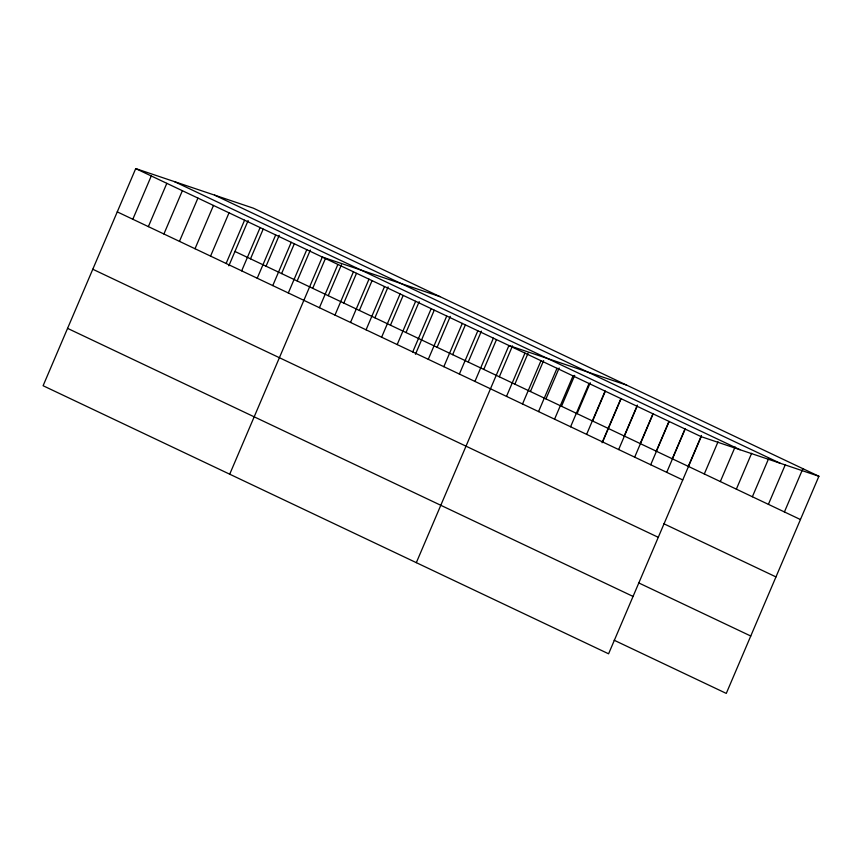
<?xml version="1.0" encoding="UTF-8"?>
<svg xmlns="http://www.w3.org/2000/svg" width="862" height="862" viewBox="0 0 862 862"><rect width="100%" height="100%" fill="white"/><g stroke="black" fill="none" stroke-linecap="round" stroke-linejoin="round"><path stroke-width="1.29" d="M818.9 476.266L253.417 208.195L135.722 168.596L43.1 385.734L608.583 653.805L701.205 436.668L818.9 476.266L726.278 693.404L614.132 640.229M132.813 219.25L151.27 175.977M148.361 226.62L166.819 183.347M163.909 233.99L182.367 190.717M179.458 241.36L197.926 198.088M195.017 248.73L213.474 205.458M210.565 256.111L229.023 212.828M226.113 263.481L244.571 220.209M228.839 265.808L248.137 220.553M241.662 270.851L260.119 227.579M250.508 258.837L263.169 229.163M257.221 278.221L275.678 234.949M266.056 266.207L279.245 235.304M272.769 285.591L291.227 242.319M281.605 273.577L294.265 243.903M288.317 292.961L306.775 249.689M297.164 280.958L310.342 250.045M229.712 474.197L322.323 257.059L440.029 296.657M312.712 288.328L325.362 258.654M319.425 307.712L337.882 264.44M328.26 295.698L341.449 264.785M334.973 315.083L353.431 271.81M343.809 303.068L356.469 273.394M350.522 322.453L368.979 279.18M359.368 310.439L372.018 280.764M366.07 329.823L384.527 286.55M374.916 317.809L388.094 286.906M381.629 337.193L400.087 293.92M390.464 325.19L403.125 295.515M397.177 344.574L415.635 301.291M406.013 332.56L419.201 301.646M412.726 351.944L431.183 308.671M415.452 354.271L434.222 310.255M428.274 359.314L446.731 316.042M437.12 347.3L450.298 316.386M443.833 366.684L462.291 323.412M452.669 354.67L465.329 324.996M459.381 374.054L477.839 330.782M468.217 362.04L481.405 331.137M474.93 381.424L493.387 338.152M483.765 369.421L496.426 339.747M416.324 562.66L508.936 345.522L626.631 385.12M499.324 376.791L512.502 345.877M506.5 396.391L524.958 353.118M514.873 384.161L528.061 353.248M522.523 403.987L540.98 360.715M530.421 391.531L543.61 360.618M538.545 411.583L557.003 368.311M545.969 398.901L559.158 367.999M554.568 419.18L573.025 375.907M561.528 406.271L574.706 375.369M570.59 426.776L589.048 383.504M577.077 413.652L590.254 382.739M586.613 434.373L605.07 391.1M592.625 421.022L605.286 391.348M602.064 442.734L620.834 398.718M602.635 441.969L621.093 398.697M624.196 435.989L637.384 405.075M618.657 449.565L637.115 406.293M640.218 443.585L652.879 413.911M634.68 457.162L653.137 413.879M656.241 451.182L668.901 421.507M650.702 464.758L669.16 421.475M672.263 458.778L684.924 429.104M666.725 472.344L685.182 429.071M688.285 466.364L701.474 435.461M704.308 473.96L718.024 441.818M720.33 481.556L735.103 446.936M736.353 489.153L751.642 453.293M752.375 496.749L768.721 458.422M768.398 504.345L785.271 464.78M784.42 511.942L802.878 468.669M214.573 195.124L780.056 463.196M174.555 181.666L740.049 449.738M135.722 168.596L701.205 436.668M234.96 251.467L800.442 519.538M117.264 211.88L682.747 479.94M663.815 523.74L775.972 576.915M92.784 269.246L658.277 537.317M638.602 582.852L750.759 636.027M67.57 328.368L633.064 596.429"/></g></svg>
